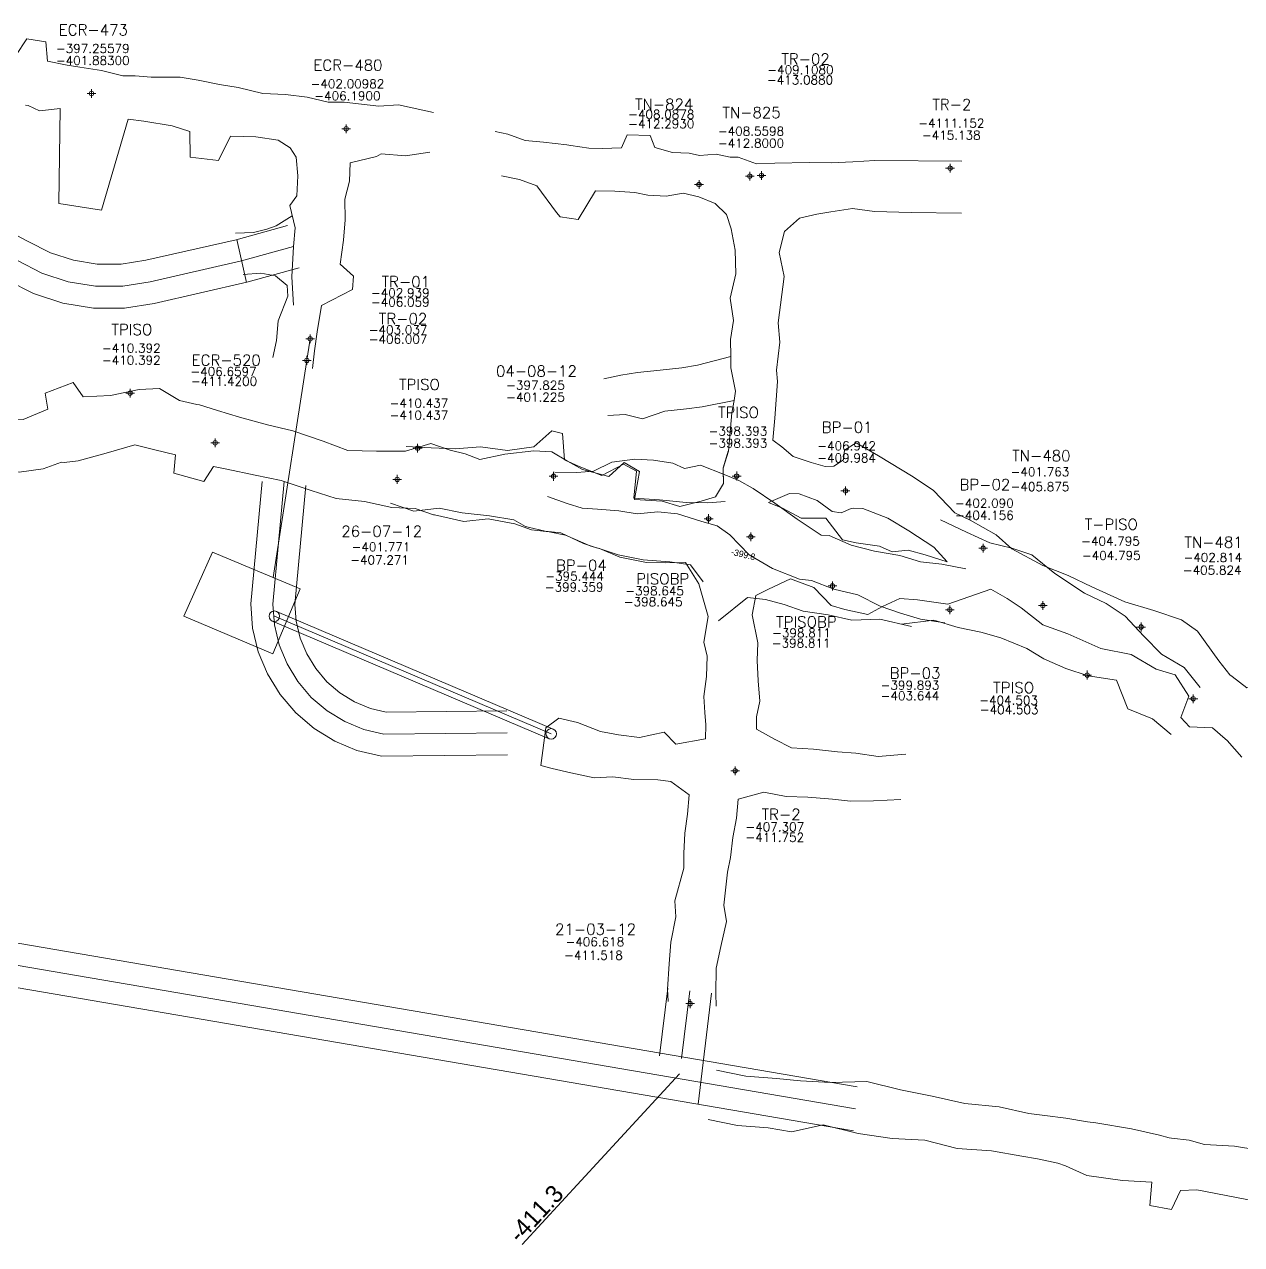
# Model space of a CAD drawing. Extents: x -47776 to 11079, y 0 to 10209.
# Drawn here: x 10224.3 to 10363, y 9943.3 to 10082.2 of the extents above; entities that cross this region are included whole.
import ezdxf
from ezdxf.enums import TextEntityAlignment as Align

# ---------------------------------------------------------------- set-up
doc = ezdxf.new("R2010")
doc.units = 0
doc.header["$MEASUREMENT"] = 0
doc.header["$PDMODE"] = 34
doc.header["$PDSIZE"] = 0.5
for name, color, linetype in [('abajo', 7, 'Continuous'), ('arriba', 7, 'Continuous'), ('BY-PASS-480-FIC', 7, 'Continuous'), ('BY-PASS-480-SCR', 7, 'Continuous'), ('CF-480-7855-EW-SCR', 226, 'Continuous'), ('CF-480-8346-W-SCR', 167, 'Continuous'), ('F-480-8194-W-SCR', 5, 'Continuous'), ('F-480-8290-W-SCR-', 146, 'Continuous'), ('MARGEN', 7, 'Continuous')]:
    doc.layers.add(name, color=color, linetype=linetype)
doc.styles.add('ROMAND', font='ROMAND.SHX')
doc.styles.add('ROMANS', font='ROMANS.SHX', dxfattribs={"width": 2.5})

# ---------------------------------------------------------------- blocks, each defined once
blk = doc.blocks.new('F2')
at = {"lineweight": 0}
blk.add_point((0, 0), dxfattribs=at)
at = {"lineweight": 0, "style": 'ROMAND'}
for tag, height, p in [('NOMBRE', 1.25, (0.2, 6.62)), ('CIELO', 1, (0.14, 4.62)), ('PISO', 1, (0.14, 3.25))]:
    blk.add_attdef(tag, text='', height=height, dxfattribs=at).set_placement(p, align=Align.CENTER)
at = {"lineweight": 0, "style": 'ROMANS', "flags": 1}
for tag, p in [('MINA', (-0.07, -3.26)), ('LOCALIZACION', (-0.07, -4.93)), ('ESTRUCTURA', (-0.07, -6.62)), ('NIVEL', (-0.07, -8.29)), ('OBRA', (-0.07, -10.12)), ('FECHA', (-0.07, -11.79)), ('ATRAS', (-0.07, -13.48)), ('TOPOGRAFO', (2.67, -15.3))]:
    blk.add_attdef(tag, text='', height=1.25, dxfattribs=at).set_placement(p, align=Align.CENTER)

msp = doc.modelspace()

# ---------------------------------------------------------------- linework, layer by layer
at = {"color": 3, "linetype": 'Continuous', "lineweight": 0, "flags": 128}
for points in [[(10254.3, 10059.34), (10248.46, 10057.72), (10238.18, 10055.38), (10235.36, 10054.94), (10232.62, 10054.94), (10229.91, 10055.38), (10227.3, 10056.23), (10224.69, 10057.57), (10221.68, 10059.15), (10218.28, 10060.96), (10210.02, 10065.82)], [(10255.64, 10054.52), (10249.68, 10052.88), (10239.12, 10050.46), (10235.74, 10049.94), (10232.22, 10049.94), (10228.73, 10050.5), (10225.36, 10051.61), (10222.39, 10053.13), (10219.34, 10054.73), (10215.84, 10056.6), (10207.49, 10061.51)], [(10251.42, 10030.2), (10250.11, 10016.24), (10250.32, 10013.48), (10250.97, 10010.81), (10252.02, 10008.27), (10253.45, 10005.93), (10255.24, 10003.84), (10257.33, 10002.06), (10259.67, 10000.62), (10262.21, 9999.57), (10264.99, 9998.9), (10279.35, 9999.08)], [(10256.39, 10029.73), (10255.13, 10016.2), (10255.28, 10014.27), (10255.74, 10012.36), (10256.49, 10010.55), (10257.51, 10008.88), (10258.78, 10007.39), (10260.27, 10006.11), (10261.94, 10005.09), (10263.76, 10004.34), (10265.55, 10003.91), (10279.29, 10004.08)], [(10253.03, 10015.4), (10284.56, 10002)], [(10252.57, 10014.3), (10284.09, 10000.9)], [(10319.19, 9961.25), (10028.41, 10011.02)], [(10318.75, 9956.25), (10027.57, 10006.1)], [(10297.62, 9972.5), (10296.68, 9964.78)], [(10302.58, 9971.91), (10301.05, 9959.28)]]:
    msp.add_lwpolyline(points, dxfattribs=at)
at = {"color": 1, "linetype": 'Continuous', "lineweight": 0, "flags": 128}
for points, elevation in [([(10254.97, 10056.93), (10249.07, 10055.3), (10238.65, 10052.92), (10235.55, 10052.44), (10232.42, 10052.44), (10229.32, 10052.94), (10226.33, 10053.92), (10223.54, 10055.35), (10220.51, 10056.94), (10218.49, 10058.02)], -396.56), ([(10253.92, 10030.18), (10252.62, 10016.22), (10252.8, 10013.87), (10253.35, 10011.58), (10254.25, 10009.41), (10255.48, 10007.4), (10257.01, 10005.61), (10258.8, 10004.08), (10260.81, 10002.85), (10262.98, 10001.95), (10265.27, 10001.4), (10279.32, 10001.58)], -406.33), ([(10252.8, 10014.85), (10284.33, 10001.45)], -344.66), ([(10318.97, 9958.75), (10027.99, 10008.56)], -407.6)]:
    msp.add_lwpolyline(points, dxfattribs=dict(at, elevation=elevation))
at = {"color": 3, "linetype": 'Continuous', "lineweight": 0, "elevation": -406.5, "flags": 128}
msp.add_lwpolyline([(10249.63, 10052.86), (10248.51, 10057.74)], dxfattribs=at)
at = {"color": 6, "linetype": 'Continuous', "lineweight": 0, "flags": 128}
for points, elevation in [([(10256.88, 10046.43), (10252.67, 10019.24)], -402.94), ([(10303.94, 10029.96), (10303.04, 10028.45)], -404.65), ([(10303.94, 10029.96), (10303.05, 10028.45)], -412.49), ([(10242.49, 10014.87), (10252.61, 10010.58), (10255.73, 10017.95), (10245.77, 10022.15), (10242.49, 10014.87)], -340.66), ([(10283.73, 10002.13), (10283.16, 9997.86)], -407.27)]:
    msp.add_lwpolyline(points, dxfattribs=dict(at, elevation=elevation))
at = {"color": 1, "linetype": 'Continuous', "lineweight": 0, "flags": 128}
msp.add_lwpolyline([(10300.1, 9972.2), (10299.16, 9964.48)], dxfattribs=at)
at = {"color": 4, "linetype": 'Continuous', "lineweight": 0, "flags": 128}
msp.add_lwpolyline([(10298.95, 9962.75), (10281.03, 9943.3)], dxfattribs=at)
at = {"color": 6, "linetype": 'Continuous', "lineweight": 0}
for centre in [(10252.8, 10014.85, -344.66), (10284.33, 10001.45, -344.66)]:
    msp.add_circle(centre, 0.6, dxfattribs=at)
at = {"layer": 'abajo', "color": 6, "linetype": 'Continuous', "lineweight": 0}
for points in [[(10328.66, 10025.84, -407.38), (10331.64, 10024.41, -406.86), (10334.27, 10023.22, -406.48), (10336.8, 10022.59, -406.33), (10339.08, 10021.85, -406.2), (10341.68, 10019.71, -406)], [(10358.24, 10006.72, -406.11), (10358.24, 10006.73, -406.11), (10356.43, 10009.02, -405.98), (10353.82, 10010.52, -405.95), (10351.81, 10012.59, -405.82), (10349.68, 10014.85, -405.79), (10347.52, 10016.3, -405.86), (10345.07, 10017.47, -405.93), (10341.68, 10019.71, -406)], [(10303.39, 10014.34, -412.15), (10306.67, 10016.98, -411.95), (10308.73, 10016.74, -411.6), (10310.85, 10016.19, -411.03), (10313.04, 10015.43, -410.45), (10315.87, 10014.99, -409.56), (10318.58, 10014.38, -408.89), (10321.77, 10014.5, -408.16), (10325.35, 10013.68, -407.44)], [(10324.23, 10013.93, -407.38), (10327.9, 10014.38, -406.86), (10330.68, 10013.56, -406.48), (10333.24, 10013.03, -406.33), (10335.55, 10012.39, -406.2), (10338.5, 10011.18, -406)], [(10354.93, 10001.37, -406.11), (10354.92, 10001.37, -406.11), (10352.79, 10003.16, -405.98), (10349.98, 10004.31, -405.95), (10348.71, 10007.57, -405.82), (10345.47, 10008.05, -405.79), (10342.94, 10008.9, -405.86), (10340.44, 10009.98, -405.93), (10338.5, 10011.18, -406)]]:
    msp.add_polyline3d(points, dxfattribs=at)
at = {"layer": 'arriba', "color": 6, "linetype": 'Continuous', "lineweight": 0}
for points in [[(10328.66, 10025.84, -402.98), (10331.64, 10024.41, -402.06), (10334.27, 10023.22, -401.48), (10336.8, 10022.59, -400.93), (10339.08, 10021.85, -401.1), (10341.68, 10019.71, -401.2)], [(10358.24, 10006.72, -402.81), (10358.24, 10006.73, -402.81), (10356.43, 10009.02, -402.68), (10353.82, 10010.52, -402.55), (10351.81, 10012.59, -402.72), (10349.68, 10014.85, -402.29), (10347.52, 10016.3, -401.06), (10345.07, 10017.47, -401.43), (10341.68, 10019.71, -401.2)], [(10303.39, 10014.34, -407.05), (10306.67, 10016.98, -407.75), (10308.73, 10016.74, -407.4), (10310.85, 10016.19, -407.13), (10313.04, 10015.43, -406.05), (10315.87, 10014.99, -405.26), (10318.58, 10014.38, -405.39), (10321.77, 10014.5, -404.46), (10325.35, 10013.68, -403.14)], [(10324.23, 10013.93, -402.98), (10327.9, 10014.38, -402.06), (10330.68, 10013.56, -401.48), (10333.24, 10013.03, -400.93), (10335.55, 10012.39, -401.1), (10338.5, 10011.18, -401.2)], [(10354.93, 10001.37, -402.81), (10354.92, 10001.37, -402.81), (10352.79, 10003.16, -402.68), (10349.98, 10004.31, -402.55), (10348.71, 10007.57, -402.72), (10345.47, 10008.05, -402.29), (10342.94, 10008.9, -401.06), (10340.44, 10009.98, -401.43), (10338.5, 10011.18, -401.2)]]:
    msp.add_polyline3d(points, dxfattribs=at)
at = {"layer": 'BY-PASS-480-SCR', "color": 0, "linetype": 'Continuous', "lineweight": 0}
for points in [[(10284.75, 10031.26, -397.82), (10287.24, 10031.23, -397.19), (10289.15, 10031.37, -397.12), (10291.24, 10032.4, -397.06), (10293.85, 10032.75, -396.73), (10295.99, 10032.62, -396.23), (10298.18, 10032.26, -396.01)], [(10284.75, 10031.26, -401.22), (10287.24, 10031.23, -401.29), (10289.15, 10031.37, -401.12), (10291.24, 10032.4, -400.96), (10293.85, 10032.75, -400.83), (10295.99, 10032.62, -400.93), (10298.18, 10032.26, -400.51)], [(10298.18, 10032.26, -396.01), (10298.18, 10032.26, -396.01), (10299.5, 10031.68, -395.97), (10301.33, 10032.03, -396.15), (10304.02, 10030.97, -395.31), (10305.69, 10030.29, -395.16)], [(10298.18, 10032.26, -400.51), (10298.18, 10032.26, -400.51), (10299.5, 10031.68, -400.47), (10301.33, 10032.03, -400.15), (10304.02, 10030.97, -399.71), (10305.69, 10030.29, -399.36)], [(10305.69, 10030.29, -399.36), (10307.31, 10029.41, -399.45), (10309.8, 10027.73, -399.59), (10312.34, 10025.91, -399.94), (10315.09, 10024.09, -400.41)], [(10305.69, 10030.29, -395.16), (10307.31, 10029.41, -395.25), (10309.8, 10027.73, -395.09), (10312.34, 10025.91, -394.94), (10315.09, 10024.09, -396.21)], [(10283.89, 10028.49, -397.82), (10286.15, 10027.69, -397.19), (10287.86, 10027.17, -397.12), (10289.6, 10027.05, -397.06), (10292.03, 10026.83, -396.73), (10294.11, 10026.5, -396.23), (10296.47, 10026.72, -396.01)], [(10283.89, 10028.49, -401.22), (10286.15, 10027.69, -401.29), (10287.86, 10027.17, -401.12), (10289.6, 10027.05, -400.96), (10292.03, 10026.83, -400.83), (10294.11, 10026.5, -400.93), (10296.47, 10026.72, -400.51)], [(10296.47, 10026.72, -396.01), (10296.47, 10026.72, -396.01), (10296.47, 10026.72, -396.01), (10298.71, 10026.52, -396.15), (10301.49, 10025.64, -395.31), (10303.24, 10025.14, -395.16)], [(10296.47, 10026.72, -400.51), (10296.47, 10026.72, -400.51), (10296.47, 10026.72, -400.51), (10298.71, 10026.52, -400.15), (10301.49, 10025.64, -399.71), (10303.24, 10025.14, -399.36)], [(10303.24, 10025.14, -399.36), (10304.68, 10024.13, -399.45), (10306.86, 10021.82, -399.59), (10309.53, 10020.27, -399.94), (10312.6, 10019.08, -400.41)], [(10303.24, 10025.14, -395.16), (10304.68, 10024.13, -395.25), (10306.86, 10021.82, -395.09), (10309.53, 10020.27, -394.94), (10312.6, 10019.08, -396.21)], [(10315.09, 10024.09, -396.21), (10315.97, 10024.04, -396.14), (10318.49, 10022.95, -396.68), (10321.16, 10022.24, -397.13), (10324.03, 10021.76, -397.29), (10326.39, 10021.06, -398.08), (10328.8, 10020.77, -398.34), (10331.54, 10020.24, -399.49)], [(10315.09, 10024.09, -400.41), (10315.97, 10024.04, -400.24), (10318.49, 10022.95, -400.88), (10321.16, 10022.24, -401.43), (10324.03, 10021.76, -402.09), (10326.39, 10021.06, -402.58), (10328.8, 10020.77, -403.04), (10331.54, 10020.24, -403.49)], [(10312.6, 10019.08, -396.21), (10313.98, 10018.92, -396.14), (10316.53, 10017.92, -396.68), (10319.24, 10017.3, -397.13), (10321.78, 10015.99, -397.29), (10324.1, 10015.19, -398.08), (10326.37, 10014.52, -398.34), (10329.15, 10014.09, -399.49)], [(10312.6, 10019.08, -400.41), (10313.98, 10018.92, -400.24), (10316.53, 10017.92, -400.88), (10319.24, 10017.3, -401.43), (10321.78, 10015.99, -402.09), (10324.1, 10015.19, -402.58), (10326.37, 10014.52, -403.04), (10329.15, 10014.09, -403.49)]]:
    msp.add_polyline3d(points, dxfattribs=at)
at = {"layer": 'CF-480-7855-EW-SCR', "color": 5, "linetype": 'Continuous', "lineweight": 0}
for points in [[(10301.89, 10000.87, -406.99), (10301.92, 10002.48, -407.18), (10301.84, 10003.89, -407.17), (10301.7, 10005.71, -407.15), (10302, 10007.99, -407.14), (10302.1, 10010.29, -407.12), (10301.72, 10011.88, -407.35)], [(10301.89, 10000.87, -411.59), (10301.89, 10000.87, -411.59), (10301.92, 10002.48, -411.68), (10301.84, 10003.89, -411.67), (10301.7, 10005.71, -411.55), (10302, 10007.99, -411.64), (10302.1, 10010.29, -411.62), (10301.72, 10011.88, -411.95)], [(10309.74, 10000.83, -406.99), (10307.7, 10001.98, -407.18), (10307.72, 10003.38, -407.17), (10308.08, 10005.16, -407.15), (10307.88, 10007.48, -407.14), (10307.78, 10009.8, -407.12), (10307.85, 10011.8, -407.3)], [(10309.73, 10000.84, -411.59), (10309.74, 10000.84, -411.59), (10307.7, 10001.98, -411.68), (10307.72, 10003.38, -411.67), (10308.08, 10005.16, -411.55), (10307.88, 10007.48, -411.64), (10307.78, 10009.8, -411.62), (10307.85, 10011.8, -411.6)], [(10283.73, 10002.13, -407.27), (10285.19, 10003.24, -407.2), (10287.34, 10002.76, -407.36), (10289.93, 10001.71, -407.82), (10291.99, 10001.33, -408.07), (10294.37, 10001.02, -407.73), (10297.18, 10001.65, -407.59), (10298.51, 10000.27, -407.72), (10301.89, 10000.87, -406.99)], [(10283.73, 10002.13, -411.67), (10285.19, 10003.24, -411.7), (10287.34, 10002.76, -411.86), (10289.93, 10001.71, -412.22), (10291.99, 10001.33, -411.87), (10294.37, 10001.02, -411.73), (10297.18, 10001.65, -411.59), (10298.51, 10000.27, -411.62), (10301.89, 10000.87, -411.59)], [(10324.71, 9999.14, -409.97), (10321.58, 9998.88, -409.5), (10319.03, 9999.27, -408.69), (10316.94, 9999.4, -408.14), (10314.18, 9999.71, -408.21), (10311.7, 9999.88, -408.11), (10309.74, 10000.83, -406.99), (10309.73, 10000.84, -406.99)], [(10324.71, 9999.14, -414.47), (10321.58, 9998.88, -414), (10319.03, 9999.27, -413.79), (10316.94, 9999.4, -413.14), (10314.18, 9999.71, -412.71), (10311.7, 9999.88, -412.31), (10309.74, 10000.84, -411.59), (10309.73, 10000.84, -411.59)], [(10283.16, 9997.86, -407.27), (10284.43, 9997.49, -407.2), (10286.58, 9997.01, -407.36), (10289.23, 9996.45, -407.82), (10291.36, 9996.57, -408.07), (10293.74, 9996.26, -407.73), (10296.46, 9996.2, -407.59), (10297.94, 9996.01, -407.72), (10300.03, 9994.51, -406.94)], [(10283.16, 9997.86, -411.67), (10284.43, 9997.49, -411.7), (10286.58, 9997.01, -411.86), (10289.23, 9996.45, -412.22), (10291.36, 9996.57, -411.87), (10293.74, 9996.26, -411.73), (10296.46, 9996.2, -411.59), (10297.94, 9996.01, -411.62), (10300.03, 9994.51, -411.54)], [(10299.44, 9986.15, -406.73), (10299.45, 9987.84, -407.19), (10299.55, 9990.14, -407.17), (10299.84, 9992.32, -407.15), (10300.03, 9994.51, -406.94)], [(10299.44, 9986.15, -411.43), (10299.45, 9987.84, -411.59), (10299.55, 9990.14, -411.67), (10299.84, 9992.32, -411.65), (10300.03, 9994.51, -411.54)], [(10324.13, 9993.97, -409.97), (10321.02, 9993.81, -409.5), (10318.42, 9993.8, -408.69), (10316.35, 9994.03, -408.14), (10313.57, 9994.24, -408.21), (10311.08, 9994.32, -408.11), (10308.54, 9994.8, -407.9), (10305.61, 9994.03, -406.94)], [(10324.13, 9993.97, -414.47), (10321.02, 9993.81, -414), (10318.42, 9993.8, -413.79), (10316.35, 9994.03, -413.14), (10313.57, 9994.24, -412.71), (10311.08, 9994.32, -412.31), (10308.54, 9994.8, -412.6), (10305.61, 9994.03, -411.54)], [(10304.42, 9985.7, -406.73), (10304.73, 9987.38, -407.19), (10305.03, 9989.66, -407.17), (10305.42, 9991.84, -407.15), (10305.61, 9994.03, -406.94)], [(10304.42, 9985.7, -411.43), (10304.73, 9987.38, -411.59), (10305.03, 9989.66, -411.67), (10305.42, 9991.84, -411.65), (10305.61, 9994.03, -411.54)], [(10297.66, 9970.96, -406.62), (10297.58, 9972.37, -406.66), (10297.75, 9975.27, -407.03), (10297.97, 9977.75, -406.8), (10298.53, 9980.61, -407.08), (10298.4, 9982.43, -406.63), (10299.44, 9986.15, -406.73)], [(10297.66, 9970.96, -411.52), (10297.58, 9972.37, -411.56), (10297.75, 9975.27, -411.63), (10297.97, 9977.75, -411.6), (10298.53, 9980.61, -411.38), (10298.4, 9982.43, -411.53), (10299.44, 9986.15, -411.43)], [(10303.13, 9970.46, -406.62), (10303.06, 9971.87, -406.66), (10303.12, 9974.78, -407.03), (10303.65, 9977.24, -406.8), (10304.31, 9980.09, -407.08), (10303.98, 9981.93, -406.63), (10304.42, 9985.7, -406.73)], [(10303.13, 9970.46, -411.52), (10303.06, 9971.87, -411.56), (10303.12, 9974.78, -411.63), (10303.65, 9977.24, -411.6), (10304.31, 9980.09, -411.38), (10303.98, 9981.93, -411.53), (10304.42, 9985.7, -411.43)], [(10303.17, 9963.16, -407.44), (10306.5, 9962.49, -407.74), (10310, 9962.2, -407.74), (10312.7, 9961.94, -407.44), (10316.12, 9961.77, -408.04), (10320.29, 9961.87, -407.54), (10324.09, 9960.91, -406.54), (10327.72, 9960.19, -406.64), (10331.43, 9959.36, -406.94), (10335.33, 9959, -406.64), (10338.74, 9958.21, -407.54), (10340.53, 9958.01, -407.24), (10342.92, 9957.7, -407.34), (10345.39, 9957.26, -407.53)], [(10303.17, 9963.16, -411.54), (10306.5, 9962.49, -411.54), (10310, 9962.2, -411.74), (10312.7, 9961.94, -411.64), (10316.12, 9961.77, -411.54), (10320.29, 9961.87, -411.64), (10324.09, 9960.91, -411.64), (10327.72, 9960.19, -411.64), (10331.43, 9959.36, -411.64), (10335.33, 9959, -411.64), (10338.74, 9958.21, -411.64), (10340.53, 9958.01, -411.64), (10342.92, 9957.7, -411.64), (10345.39, 9957.26, -411.81)], [(10302.21, 9957.54, -407.44), (10305.54, 9956.87, -407.74), (10309.05, 9956.58, -407.74), (10311.71, 9956.13, -407.44), (10315.29, 9956.94, -408.04), (10319.29, 9955.95, -407.54), (10323.15, 9955.39, -406.54), (10326.86, 9955.17, -406.64), (10330.56, 9954.23, -406.94), (10334.47, 9953.97, -406.64), (10337.92, 9953.38, -407.54), (10339.69, 9953.08, -407.24), (10342.04, 9952.58, -407.34), (10342.89, 9952.28, -407.57)], [(10302.21, 9957.54, -411.54), (10305.54, 9956.87, -411.54), (10309.05, 9956.58, -411.74), (10311.71, 9956.13, -411.64), (10315.29, 9956.94, -411.54), (10319.29, 9955.95, -411.64), (10323.15, 9955.39, -411.64), (10326.86, 9955.17, -411.64), (10330.56, 9954.23, -411.64), (10334.47, 9953.97, -411.64), (10337.92, 9953.38, -411.64), (10339.69, 9953.08, -411.64), (10342.04, 9952.58, -411.64), (10342.89, 9952.28, -411.67)], [(10345.39, 9957.26, -411.81), (10346.36, 9957.17, -411.9), (10350.4, 9956.49, -411.83), (10353.62, 9955.74, -411.87), (10354.69, 9955.46, -411.88), (10354.98, 9955.41, -411.88), (10356.97, 9955.18, -411.9), (10358.71, 9954.68, -411.91), (10362.13, 9954.51, -411.84), (10364.69, 9954.08, -411.97)], [(10345.39, 9957.26, -407.53), (10346.36, 9957.17, -407.5), (10350.4, 9956.49, -407.43), (10353.62, 9955.74, -407.77), (10354.69, 9955.46, -407.78), (10354.98, 9955.41, -407.78), (10356.97, 9955.18, -407.9), (10358.71, 9954.68, -407.91), (10362.13, 9954.51, -407.94), (10364.69, 9954.08, -407.97)], [(10342.89, 9952.28, -411.67), (10345.34, 9951.16, -411.9), (10349.4, 9950.58, -411.83), (10352.72, 9950.42, -411.87), (10352.5, 9947.76, -411.88), (10354.97, 9947.29, -411.88), (10356, 9949.46, -411.9), (10357.85, 9949.55, -411.91), (10361.18, 9948.89, -411.84), (10363.75, 9948.4, -411.98)], [(10342.89, 9952.28, -407.57), (10345.34, 9951.16, -407.5), (10349.4, 9950.58, -407.43), (10352.72, 9950.42, -407.77), (10352.5, 9947.76, -407.78), (10354.97, 9947.29, -407.78), (10356, 9949.46, -407.9), (10357.85, 9949.55, -407.91), (10361.18, 9948.89, -407.94), (10363.75, 9948.4, -407.78)]]:
    msp.add_polyline3d(points, dxfattribs=at)
at = {"layer": 'CF-480-8346-W-SCR', "color": 167, "linetype": 'Continuous', "lineweight": 0, "flags": 128}
for points, elevation in [([(10270.94, 10072.21), (10266.93, 10073.08), (10264.68, 10072.92), (10260.75, 10073.39), (10258.94, 10073.38), (10256.53, 10073.97), (10254.07, 10074.27), (10251.49, 10074.38), (10248.69, 10075.04), (10246.54, 10075.39), (10244.11, 10075.88), (10242.06, 10076.22), (10238.76, 10076.24), (10236.93, 10076.38), (10235.53, 10076.4), (10233.11, 10076.98), (10230.66, 10077.36), (10229.19, 10077.59), (10226.95, 10078.04), (10226.77, 10080.27), (10224.61, 10080.59), (10223.34, 10078.7)], -402.78), ([(10224.47, 10073.06), (10224.76, 10073.02), (10226.07, 10072.41), (10228.42, 10072.65), (10228.24, 10061.85), (10233.13, 10061.08), (10236.16, 10071.44), (10237.94, 10071.21), (10241.16, 10070.69), (10243.17, 10070.06), (10243.21, 10067.12), (10246.43, 10066.73), (10247.79, 10069.51), (10250.69, 10069.45), (10253.22, 10069.04), (10254.59, 10068.2), (10255.29, 10067.13), (10255.47, 10065), (10255.37, 10062.73), (10254.57, 10061.6), (10255.16, 10059.07), (10254.97, 10056.93), (10254.78, 10053.5), (10254.98, 10050.25)], -396.56), ([(10260.3, 10054.92), (10260.3, 10054.92), (10260.3, 10054.92), (10260.69, 10057.67), (10260.87, 10060), (10260.82, 10062.34), (10261.34, 10064.39), (10261.45, 10066.49), (10264.44, 10067.19), (10264.97, 10067.51), (10267.72, 10067.29), (10270.49, 10067.7)], -402.22)]:
    msp.add_lwpolyline(points, dxfattribs=dict(at, elevation=elevation))
at = {"layer": 'CF-480-8346-W-SCR', "color": 167, "linetype": 'Continuous', "lineweight": 0}
for points in [[(10248.39, 10058.47, -401.5), (10250.41, 10058.53, -401.76), (10251.96, 10058.92, -402.12), (10253.01, 10059.31, -402.5), (10254.84, 10060.43, -402.5)], [(10248.39, 10058.47, -406.2), (10250.41, 10058.53, -406.26), (10251.96, 10058.92, -406.22), (10253.01, 10059.31, -406.1), (10254.84, 10060.43, -406.1)], [(10249.24, 10053.75, -401.5), (10251.25, 10053.91, -401.76), (10252.93, 10053.6, -402.12), (10254.24, 10052.52, -402.5), (10254.24, 10052.52, -402.5)], [(10249.24, 10053.75, -406.2), (10251.25, 10053.91, -406.26), (10252.93, 10053.6, -406.22), (10254.24, 10052.52, -406.1), (10254.24, 10052.52, -406.1)], [(10257.14, 10043.04, -401.69), (10257.38, 10045.05, -402.05), (10257.67, 10047.25, -402.3), (10258.18, 10050.22, -402.54), (10261.69, 10052.05, -402.48), (10261.8, 10053.58, -402.05), (10260.3, 10054.92, -401.93)], [(10257.14, 10043.04, -406.49), (10257.38, 10045.05, -406.45), (10257.67, 10047.25, -406.4), (10258.18, 10050.22, -406.24), (10261.69, 10052.05, -406.28), (10261.8, 10053.58, -406.25), (10260.3, 10054.92, -406.23)], [(10252.61, 10044.29, -406.49), (10253.04, 10046.24, -406.45), (10253.24, 10048.47, -406.4), (10254.32, 10051.28, -406.24), (10254.24, 10052.52, -406.1)], [(10252.61, 10044.29, -401.69), (10253.04, 10046.24, -402.05), (10253.24, 10048.47, -402.3), (10254.32, 10051.28, -402.54), (10254.24, 10052.52, -402.5)]]:
    msp.add_polyline3d(points, dxfattribs=at)
at = {"layer": 'F-480-8194-W-SCR', "linetype": 'Continuous', "lineweight": 0, "flags": 128}
for points, elevation in [([(10331.1, 10066.68), (10321.18, 10066.75), (10318.69, 10066.57), (10316.2, 10066.49), (10313.71, 10066.51), (10309.79, 10066.42), (10307.69, 10066.37), (10305.61, 10067.11), (10304.71, 10067.13), (10303.12, 10067.46), (10301.22, 10067.3), (10300.03, 10067.56), (10298.15, 10067.64), (10296.14, 10068.24), (10295.58, 10069.59), (10292.99, 10069.66), (10292.32, 10068.2), (10290.12, 10068.12), (10288.62, 10068.14), (10286.58, 10068.45), (10286.09, 10068.52), (10283.44, 10068.82), (10281.38, 10069.02), (10279.38, 10069.73), (10277.93, 10070.05)], -410.39), ([(10278.67, 10064.98), (10280.71, 10064.57), (10282.7, 10063.87), (10284.93, 10060.81), (10285.36, 10060.34), (10287.41, 10060.03), (10289.39, 10063.28), (10291.59, 10063.25), (10293.86, 10063.11), (10295.33, 10062.8), (10297.41, 10062.69), (10299.35, 10063.01), (10301.13, 10062.6), (10303.01, 10061.86), (10304.3, 10060.6), (10304.82, 10058.97), (10305.29, 10056.54), (10305.35, 10053.83), (10304.71, 10051.06), (10305.07, 10048.54), (10304.76, 10046.35), (10304.78, 10044.43), (10304.79, 10043.15), (10305.31, 10040.46), (10305.15, 10039.43), (10304.91, 10037.99), (10304.5, 10033.65), (10303.93, 10031.72), (10303.94, 10029.96)], -404.65), ([(10309.58, 10034.89), (10309.78, 10037.4), (10310.09, 10041.59), (10309.98, 10042.88), (10310.35, 10046.06), (10310.17, 10048.27), (10310.84, 10053.55), (10310.29, 10056.28), (10310.91, 10058.65), (10312.59, 10060.16), (10314.56, 10060.62), (10316.16, 10060.89), (10318.65, 10061.27), (10321.13, 10060.95), (10325.31, 10060.82), (10331.06, 10060.74)], -407.7), ([(10304.78, 10044.43), (10301, 10043.45), (10299.22, 10043.15), (10296.73, 10042.88), (10294.15, 10042.6), (10292.27, 10042.29), (10290.31, 10041.87)], -408.54), ([(10305.15, 10039.43), (10301.52, 10038.68), (10299.73, 10038.48), (10297.25, 10038.21), (10294.73, 10037.33), (10292.77, 10037.82), (10290.77, 10037.7)], -404.65), ([(10321.62, 10033.12), (10319.06, 10034.6)], -406.67), ([(10321.62, 10033.12), (10319.06, 10034.6)], -411.37)]:
    msp.add_lwpolyline(points, dxfattribs=dict(at, elevation=elevation))
at = {"layer": 'F-480-8194-W-SCR', "linetype": 'Continuous', "lineweight": 0}
for points in [[(10309.58, 10034.89, -407.37), (10310.6, 10034.15, -407.36), (10311.89, 10033.04, -407.52), (10313.92, 10032.35, -407.65), (10315.51, 10031.9, -407.79), (10316.51, 10031.95, -407.25), (10317.62, 10032.64, -407.21), (10317.74, 10033.77, -407.2), (10319.06, 10034.6, -406.67)], [(10309.58, 10034.89, -411.37), (10310.6, 10034.15, -411.36), (10311.89, 10033.04, -411.52), (10313.92, 10032.35, -411.35), (10315.51, 10031.9, -411.39), (10316.51, 10031.95, -411.45), (10317.62, 10032.64, -411.31), (10317.74, 10033.77, -411.3), (10319.06, 10034.6, -411.37)], [(10303.94, 10029.96, -412.49), (10303.94, 10029.96, -412.49), (10303.91, 10031.43, -412.39), (10303.91, 10031.73, -412.39), (10304.49, 10033.63, -412.5), (10304.49, 10033.63, -412.5)], [(10321.62, 10033.12, -406.67), (10325.54, 10030.72, -406.12), (10327.87, 10029.17, -406.25), (10330.3, 10026.62, -407.49)], [(10321.62, 10033.12, -411.37), (10325.54, 10030.72, -411.12), (10327.87, 10029.17, -411.25), (10330.3, 10026.62, -411.29)], [(10309.06, 10027.79, -407.89), (10311.45, 10028.82, -407.36), (10312.57, 10028.79, -407.52), (10314.61, 10028.01, -407.65), (10316.33, 10026.76, -407.79), (10317.36, 10026.62, -407.25), (10318.5, 10027.11, -407.21), (10318.8, 10027.15, -407.2), (10319.81, 10027.11, -407.86)], [(10309.06, 10027.79, -412.39), (10311.45, 10028.82, -411.36), (10312.57, 10028.79, -411.52), (10314.61, 10028.01, -411.35), (10316.33, 10026.76, -411.39), (10317.36, 10026.62, -411.45), (10318.5, 10027.11, -411.31), (10318.8, 10027.15, -411.3), (10319.81, 10027.11, -411.46)], [(10310.66, 10027.17, -411.85), (10309.06, 10027.79, -412.39)], [(10310.66, 10027.17, -406.9), (10309.06, 10027.79, -407.89)], [(10329.41, 10021.06, -406.9), (10326.91, 10021.83, -407.03), (10324.99, 10022.36, -406.72), (10323.14, 10022.18, -406.99), (10321.73, 10022.83, -406.94), (10319.07, 10023.19, -406.89), (10317.51, 10023.56, -406.94), (10315.62, 10026.01, -406.76), (10312.78, 10026, -407.03), (10310.66, 10027.17, -406.9)], [(10329.41, 10021.06, -411.2), (10326.91, 10021.83, -411.13), (10324.99, 10022.36, -411.12), (10323.14, 10022.18, -411.19), (10321.73, 10022.83, -411.24), (10319.07, 10023.19, -411.39), (10317.51, 10023.56, -411.64), (10315.62, 10026.01, -411.66), (10312.78, 10026, -411.93), (10310.66, 10027.17, -411.85)], [(10319.81, 10027.11, -407.86), (10322.66, 10026.03, -406.12), (10325.04, 10024.56, -406.25), (10327.89, 10022.7, -407.49)], [(10319.81, 10027.11, -411.46), (10322.66, 10026.03, -411.12), (10325.04, 10024.56, -411.25), (10327.89, 10022.7, -411.29)], [(10330.3, 10026.62, -407.49), (10330.3, 10026.62, -407.49), (10332.04, 10025.78, -406.9), (10335.01, 10024.12, -407.02)], [(10330.3, 10026.62, -411.29), (10330.3, 10026.62, -411.29), (10332.04, 10025.78, -411.2), (10335.01, 10024.12, -411.42)], [(10335.01, 10024.12, -407.02), (10336.79, 10022.54, -406.78), (10336.79, 10022.54, -406.78), (10340.3, 10020.63, -406.59), (10340.3, 10020.63, -406.59), (10343.2, 10019.48, -407.19), (10345.91, 10018.2, -407.4), (10349.65, 10016.5, -407.6), (10352.95, 10015.49, -407.71), (10356.11, 10014.43, -407.61), (10357.94, 10013.16, -407.52)], [(10335.01, 10024.12, -411.42), (10336.79, 10022.54, -410.78), (10336.79, 10022.54, -410.78), (10340.3, 10020.63, -411.49), (10340.3, 10020.63, -411.49), (10343.2, 10019.48, -411.49), (10345.91, 10018.2, -411.5), (10349.65, 10016.5, -411.8), (10352.95, 10015.49, -411.81), (10356.11, 10014.43, -411.51), (10357.94, 10013.16, -411.62)], [(10327.89, 10022.7, -407.49), (10327.89, 10022.7, -407.49), (10329.41, 10021.06, -406.9)], [(10327.89, 10022.7, -411.29), (10327.89, 10022.7, -411.29), (10329.41, 10021.06, -411.2)], [(10301.72, 10011.88, -407.35), (10302.2, 10014.81, -407.5), (10301.15, 10018.55, -407.63), (10301.15, 10018.55, -407.63)], [(10301.72, 10011.88, -411.95), (10302.2, 10014.81, -411.8), (10301.15, 10018.55, -412.23), (10301.15, 10018.55, -412.23)], [(10309.06, 10017.91, -406.9), (10307.65, 10017.19, -408.36)], [(10309.06, 10017.91, -411.85), (10307.65, 10017.19, -411.96)], [(10329.48, 10016.21, -406.8), (10326.03, 10016.7, -407.03), (10324.03, 10016.85, -406.72), (10322.06, 10015.97, -406.99), (10320.39, 10015.04, -406.94), (10317.76, 10015.6, -406.89), (10316.22, 10016.07, -406.94), (10314.25, 10018.13, -406.76), (10311.59, 10019.1, -407.03), (10309.06, 10017.91, -406.9)], [(10329.48, 10016.21, -411), (10326.03, 10016.7, -411.13), (10324.03, 10016.85, -411.12), (10322.06, 10015.97, -411.19), (10320.39, 10015.04, -411.24), (10317.76, 10015.6, -411.39), (10316.22, 10016.07, -411.64), (10314.25, 10018.13, -411.66), (10311.59, 10019.1, -411.93), (10309.06, 10017.91, -411.85)], [(10329.48, 10016.21, -406.8), (10334.41, 10017.91, -406.78), (10335.97, 10017, -406.59), (10336.24, 10016.87, -406.59), (10337.84, 10015.82, -406.59), (10340.32, 10013.87, -407.19), (10343.17, 10012.86, -407.4), (10346.91, 10011.17, -407.6), (10350.39, 10010.5, -407.71), (10353.24, 10008.82, -407.61), (10355.38, 10008.17, -407.52)], [(10329.48, 10016.21, -411), (10334.41, 10017.91, -410.78), (10335.97, 10017, -411.49), (10336.24, 10016.87, -411.49), (10337.84, 10015.82, -411.49), (10340.32, 10013.87, -411.49), (10343.17, 10012.86, -411.5), (10346.91, 10011.17, -411.8), (10350.39, 10010.5, -411.81), (10353.24, 10008.82, -411.51), (10355.38, 10008.17, -411.62)], [(10307.85, 10011.8, -407.3), (10307.2, 10015.02, -407.5), (10307.65, 10017.19, -408.36), (10307.65, 10017.19, -408.36)], [(10307.85, 10011.8, -411.6), (10307.2, 10015.02, -411.8), (10307.65, 10017.19, -411.96), (10307.65, 10017.19, -411.96)], [(10357.94, 10013.16, -407.52), (10360.37, 10009.77, -407.46), (10361.63, 10008.17, -407.36), (10361.86, 10007.97, -407.36), (10363.53, 10006.69, -407.56), (10366.72, 10007.51, -407.36), (10368.09, 10005.44, -407.36), (10366.68, 10002.59, -408.28)], [(10357.94, 10013.16, -411.62), (10360.37, 10009.77, -411.46), (10361.63, 10008.17, -411.46), (10361.86, 10007.97, -411.46), (10363.53, 10006.69, -411.46), (10366.72, 10007.51, -411.46), (10368.09, 10005.44, -411.46), (10366.68, 10002.59, -411.68)], [(10355.38, 10008.17, -407.52), (10356.93, 10005.74, -407.46), (10356.05, 10003.3, -407.36), (10357, 10002.27, -407.36), (10359.63, 10002.12, -407.56), (10361.08, 10000.89, -407.36), (10361.31, 10000.69, -407.36), (10362.96, 9998.81, -408.28)], [(10355.38, 10008.17, -411.62), (10356.93, 10005.74, -411.46), (10356.05, 10003.3, -411.46), (10357, 10002.27, -411.46), (10359.63, 10002.12, -411.46), (10361.08, 10000.89, -411.46), (10361.31, 10000.69, -411.46), (10362.96, 9998.81, -411.68)]]:
    msp.add_polyline3d(points, dxfattribs=at)
at = {"layer": 'F-480-8290-W-SCR-', "color": 146, "linetype": 'Continuous', "lineweight": 0}
for points in [[(10219.85, 10038.35, -404.9), (10220.99, 10037.17, -406.34), (10224.2, 10037.23, -407.18), (10227, 10038.42, -407.12), (10226.7, 10040.25, -407.25), (10229.88, 10041.48, -407.25), (10231.01, 10039.83, -407.07), (10234.13, 10039.99, -406.82), (10237.39, 10040.65, -406.26), (10239.71, 10040.78, -406.4), (10242.01, 10039.4, -406.23), (10243.98, 10038.96, -406.46), (10244.28, 10038.93, -406.46), (10246.34, 10038.28, -406.49)], [(10219.85, 10038.35, -410.6), (10220.99, 10037.17, -410.94), (10224.2, 10037.23, -411.08), (10227, 10038.42, -411.12), (10226.7, 10040.25, -411.15), (10229.88, 10041.48, -411.15), (10231.01, 10039.83, -411.17), (10234.13, 10039.99, -411.12), (10237.39, 10040.65, -411.16), (10239.71, 10040.78, -411.2), (10242.01, 10039.4, -411.23), (10243.98, 10038.96, -411.26), (10244.28, 10038.93, -411.26), (10246.34, 10038.28, -411.29)], [(10246.34, 10038.28, -406.49), (10246.34, 10038.28, -406.49), (10248.82, 10037.52, -406.68), (10252.01, 10036.64, -407.03), (10254.92, 10035.94, -406.58), (10258.35, 10034.8, -406.94), (10261.17, 10033.71, -406.39), (10264.45, 10033.63, -406.24), (10267.74, 10033.66, -406.59), (10270.62, 10034.51, -407.24), (10272.71, 10033.79, -407.17), (10272.81, 10033.77, -407.18), (10272.81, 10033.77, -407.18)], [(10246.34, 10038.28, -411.29), (10246.34, 10038.28, -411.29), (10248.82, 10037.52, -411.08), (10252.01, 10036.64, -411.23), (10254.92, 10035.94, -411.38), (10258.35, 10034.8, -411.54), (10261.17, 10033.71, -411.69), (10264.45, 10033.63, -411.64), (10267.74, 10033.66, -411.59), (10270.62, 10034.51, -411.64), (10272.71, 10033.79, -411.57), (10272.81, 10033.77, -411.58), (10272.81, 10033.77, -411.58)], [(10219.5, 10031.66, -404.9), (10220.6, 10031.98, -406.34), (10223.75, 10031.25, -407.18), (10226.49, 10031.64, -407.12), (10228.55, 10032.39, -407.25), (10228.85, 10032.37, -407.25), (10230.47, 10032.55, -407.07), (10233.64, 10033.41, -406.82), (10236.92, 10034.37, -406.26), (10239.19, 10033.8, -406.4), (10241.55, 10033.22, -406.23), (10241.34, 10031.15, -406.46), (10244.77, 10030.2, -406.46), (10245.86, 10031.9, -406.49)], [(10219.5, 10031.66, -410.6), (10220.6, 10031.98, -410.94), (10223.75, 10031.25, -411.08), (10226.49, 10031.64, -411.12), (10228.55, 10032.39, -411.15), (10228.85, 10032.37, -411.15), (10230.47, 10032.55, -411.17), (10233.64, 10033.41, -411.12), (10236.92, 10034.37, -411.16), (10239.19, 10033.8, -411.2), (10241.55, 10033.22, -411.23), (10241.34, 10031.15, -411.26), (10244.77, 10030.2, -411.26), (10245.86, 10031.9, -411.29)], [(10272.81, 10033.77, -407.18), (10272.81, 10033.77, -407.18), (10274.52, 10033.34, -407.35), (10276.21, 10032.69, -406.85), (10279.05, 10033.3, -407.05), (10282.36, 10033.69, -407.05), (10284.39, 10033.58, -406.35), (10286.18, 10032.49, -406.75), (10287.89, 10031.54, -406.95), (10290.89, 10030.76, -406.55), (10292.62, 10032.35, -406.75), (10294.4, 10031.34, -406.75), (10293.83, 10028.14, -407.15), (10296.98, 10027.95, -407.45), (10298.99, 10027.33, -407.35), (10301.42, 10027.94, -407.45), (10303.04, 10028.45, -404.99)], [(10272.81, 10033.77, -411.58), (10272.81, 10033.77, -411.58), (10274.52, 10033.34, -412.05), (10276.21, 10032.69, -412.05), (10279.05, 10033.3, -412.05), (10282.36, 10033.69, -412.05), (10284.39, 10033.58, -412.05), (10286.18, 10032.49, -412.05), (10287.89, 10031.54, -412.05), (10290.89, 10030.76, -412.05), (10292.62, 10032.35, -412.05), (10294.4, 10031.34, -412.05), (10293.83, 10028.14, -412.15), (10296.98, 10027.95, -412.15), (10298.99, 10027.33, -412.05), (10301.42, 10027.94, -412.05), (10303.05, 10028.45, -412.83)], [(10245.86, 10031.9, -406.49), (10245.86, 10031.9, -406.49), (10247.39, 10031.59, -406.68), (10250.62, 10030.91, -407.03), (10253.56, 10030.3, -406.58), (10256.99, 10029.16, -406.94), (10259.85, 10028.26, -406.39), (10263.06, 10027.9, -406.24), (10266.19, 10027.24, -406.59), (10268.84, 10027.12, -407.24), (10270.93, 10026.41, -407.17), (10271.02, 10026.38, -407.18), (10271.02, 10026.38, -407.18)], [(10245.86, 10031.9, -411.29), (10245.86, 10031.9, -411.29), (10247.39, 10031.59, -411.08), (10250.62, 10030.91, -411.23), (10253.56, 10030.3, -411.38), (10256.99, 10029.16, -411.54), (10259.85, 10028.26, -411.69), (10263.06, 10027.9, -411.64), (10266.19, 10027.24, -411.59), (10268.84, 10027.12, -411.64), (10270.93, 10026.41, -411.57), (10271.02, 10026.38, -411.58), (10271.02, 10026.38, -411.58)], [(10271.02, 10026.38, -407.18), (10271.02, 10026.38, -407.18), (10271.02, 10026.38, -407.18), (10274.39, 10025.63, -406.85), (10277.15, 10025.94, -407.05), (10280.2, 10025.36, -407.05), (10282.09, 10024.67, -406.35), (10284.1, 10024.46, -406.75), (10285.97, 10024.08, -406.95), (10288.84, 10022.82, -406.55), (10289.52, 10022.65, -406.75), (10289.81, 10022.57, -406.75), (10292.13, 10021.56, -407.15), (10295.18, 10020.98, -407.45), (10297.34, 10020.94, -407.35), (10299.62, 10020.97, -407.45), (10301.15, 10018.55, -407.63)], [(10271.02, 10026.38, -411.58), (10271.02, 10026.38, -411.58), (10271.02, 10026.38, -411.58), (10274.39, 10025.63, -412.05), (10277.15, 10025.94, -412.05), (10280.2, 10025.36, -412.05), (10282.09, 10024.67, -412.05), (10284.1, 10024.46, -412.05), (10285.97, 10024.08, -412.05), (10288.84, 10022.82, -412.05), (10289.52, 10022.65, -412.05), (10289.81, 10022.57, -412.05), (10292.13, 10021.56, -412.15), (10295.18, 10020.98, -412.15), (10297.34, 10020.94, -412.05), (10299.62, 10020.97, -412.05), (10301.15, 10018.55, -412.23)]]:
    msp.add_polyline3d(points, dxfattribs=at)
at = {"layer": 'F-480-8290-W-SCR-', "color": 4, "linetype": 'Continuous', "lineweight": 0}
for points in [[(10267.82, 10034.19, -401.77), (10270.67, 10034.03, -401.87), (10273.41, 10033.9, -401.95), (10276.27, 10034.15, -403.24), (10279.35, 10033.72, -404.37), (10282.35, 10034.13, -405.16), (10284.4, 10035.96, -404.22), (10285.63, 10035.65, -404.25), (10285.86, 10032.65, -404.77), (10287.51, 10031.89, -405.16), (10290.11, 10030.86, -405.95), (10292.56, 10032.18, -406.42), (10294.05, 10031.35, -406.45), (10293.74, 10028.3, -406.8), (10296.68, 10028.11, -406.9), (10299.69, 10027.8, -407.42), (10302.15, 10027.75, -407.87), (10304.15, 10027.92, -407.98)], [(10267.82, 10034.19, -407.27), (10270.67, 10034.03, -407.67), (10273.41, 10033.9, -408.25), (10276.27, 10034.15, -408.84), (10279.35, 10033.72, -409.27), (10282.35, 10034.13, -409.86), (10284.4, 10035.96, -409.72), (10285.63, 10035.65, -409.75), (10285.86, 10032.65, -409.97), (10287.51, 10031.89, -410.16), (10290.11, 10030.86, -410.55), (10292.56, 10032.18, -410.82), (10294.05, 10031.35, -410.85), (10293.74, 10028.3, -411), (10296.68, 10028.11, -411.5), (10299.69, 10027.8, -411.82), (10302.15, 10027.75, -411.97), (10304.15, 10027.92, -411.88)], [(10266.04, 10027.73, -401.77), (10268.68, 10026.8, -401.87), (10271.56, 10027.15, -401.95), (10274.2, 10026.63, -403.24), (10277.3, 10026.29, -404.37), (10280.07, 10025.84, -405.16), (10281.4, 10025.06, -404.22), (10281.69, 10024.98, -404.25), (10283.63, 10024.55, -404.77), (10285.43, 10024.36, -405.16), (10287.99, 10023.14, -405.95), (10289.49, 10022.62, -406.42), (10289.78, 10022.55, -406.45), (10291.96, 10021.84, -406.8), (10294.79, 10021.27, -406.9), (10297.83, 10021.06, -407.42), (10300.21, 10020.71, -407.87), (10301.63, 10018.76, -407.98)], [(10266.04, 10027.73, -407.27), (10268.68, 10026.8, -407.67), (10271.56, 10027.15, -408.25), (10274.2, 10026.63, -408.84), (10277.3, 10026.29, -409.27), (10280.07, 10025.84, -409.86), (10281.4, 10025.06, -409.72), (10281.69, 10024.98, -409.75), (10283.63, 10024.55, -409.97), (10285.43, 10024.36, -410.16), (10287.99, 10023.14, -410.55), (10289.49, 10022.62, -410.82), (10289.78, 10022.55, -410.85), (10291.96, 10021.84, -411), (10294.79, 10021.27, -411.5), (10297.83, 10021.06, -411.82), (10300.21, 10020.71, -411.97), (10301.63, 10018.76, -411.88)]]:
    msp.add_polyline3d(points, dxfattribs=at)

# ---------------------------------------------------------------- block references
at = {"color": 6, "linetype": 'Continuous', "lineweight": 0}
for p, values in [((10231.98, 10074.37, -397.26), {'NOMBRE': 'ECR-473', 'CIELO': '-397.25579', 'PISO': '-401.88300'}), ((10260.98, 10070.35, -402.01), {'NOMBRE': 'ECR-480', 'CIELO': '-402.00982', 'PISO': '-406.1900'}), ((10329.75, 10065.87, -411.15), {'NOMBRE': 'TR-2', 'CIELO': '-4111.152', 'PISO': '-415.138'}), ((10306.94, 10064.96, -408.56), {'NOMBRE': 'TN-825', 'CIELO': '-408.5598', 'PISO': '-412.8000'}), ((10236.37, 10040.25, -410.39), {'NOMBRE': 'TPISO', 'CIELO': '-410.392', 'PISO': '-410.392'}), ((10269.12, 10033.99, -410.44), {'NOMBRE': 'TPISO', 'CIELO': '-410.437', 'PISO': '-410.437'}), ((10305.45, 10030.81, -398.39), {'NOMBRE': 'TPISO', 'CIELO': '-398.393', 'PISO': '-398.393'})]:
    msp.add_blockref('F2', p, dxfattribs=at).add_auto_attribs(values)
ref = msp.add_blockref('F2', (10308.27, 10065.04, -409.11), dxfattribs=at)
ref.add_attrib('NOMBRE', 'TR-02', dxfattribs={"lineweight": 0, "height": 1.25, "style": 'ROMAND'}).set_placement((10313.29, 10077.67, -409.11), align=Align.CENTER)
ref.add_attrib('CIELO', '-409.1080', dxfattribs={"lineweight": 0, "height": 1, "style": 'ROMAND'}).set_placement((10312.71, 10076.57, -409.11), align=Align.CENTER)
ref.add_attrib('PISO', '-413.0880', dxfattribs={"lineweight": 0, "height": 1, "style": 'ROMAND'}).set_placement((10312.66, 10075.41, -409.11), align=Align.CENTER)
ref = msp.add_blockref('F2', (10301.16, 10064, -408.09), dxfattribs=at)
ref.add_attrib('NOMBRE', 'TN-824', dxfattribs={"lineweight": 0, "height": 1.25, "style": 'ROMAND'}).set_placement((10297.19, 10072.5, -408.09), align=Align.CENTER)
ref.add_attrib('CIELO', '-408.0878', dxfattribs={"lineweight": 0, "height": 1, "style": 'ROMAND'}).set_placement((10296.86, 10071.5, -408.09), align=Align.CENTER)
ref.add_attrib('PISO', '-412.2930', dxfattribs={"lineweight": 0, "height": 1, "style": 'ROMAND'}).set_placement((10296.86, 10070.42, -408.09), align=Align.CENTER)
ref = msp.add_blockref('F2', (10256.88, 10046.43, -402.94), dxfattribs=at)
ref.add_attrib('NOMBRE', 'TR-01', dxfattribs={"lineweight": 0, "height": 1.25, "style": 'ROMAND'}).set_placement((10267.77, 10052.31, -402.94), align=Align.CENTER)
ref.add_attrib('CIELO', '-402.939', dxfattribs={"lineweight": 0, "height": 1, "style": 'ROMAND'}).set_placement((10267.14, 10051.17, -402.94), align=Align.CENTER)
ref.add_attrib('PISO', '-406.059', dxfattribs={"lineweight": 0, "height": 1, "style": 'ROMAND'}).set_placement((10267.14, 10050.11, -402.94), align=Align.CENTER)
ref = msp.add_blockref('F2', (10256.5, 10043.98, -403.04), dxfattribs=at)
ref.add_attrib('NOMBRE', 'TR-02', dxfattribs={"lineweight": 0, "height": 1.25, "style": 'ROMAND'}).set_placement((10267.46, 10048.09, -403.04), align=Align.CENTER)
ref.add_attrib('CIELO', '-403.037', dxfattribs={"lineweight": 0, "height": 1, "style": 'ROMAND'}).set_placement((10266.89, 10046.96, -403.04), align=Align.CENTER)
ref.add_attrib('PISO', '-406.007', dxfattribs={"lineweight": 0, "height": 1, "style": 'ROMAND'}).set_placement((10266.89, 10045.89, -403.04), align=Align.CENTER)
ref = msp.add_blockref('F2', (10246.06, 10034.59, -406.66), dxfattribs=at)
ref.add_attrib('NOMBRE', 'ECR-520', dxfattribs={"lineweight": 0, "height": 1.25, "style": 'ROMAND'}).set_placement((10247.32, 10043.38, -406.66), align=Align.CENTER)
ref.add_attrib('CIELO', '-406.6597', dxfattribs={"lineweight": 0, "height": 1, "style": 'ROMAND'}).set_placement((10247.01, 10042.21, -406.66), align=Align.CENTER)
ref.add_attrib('PISO', '-411.4200', dxfattribs={"lineweight": 0, "height": 1, "style": 'ROMAND'}).set_placement((10247.07, 10041.1, -406.66), align=Align.CENTER)
ref = msp.add_blockref('F2', (10284.6, 10030.78, -397.82), dxfattribs=at)
ref.add_attrib('NOMBRE', '04-08-12', dxfattribs={"lineweight": 0, "height": 1.25, "style": 'ROMAND'}).set_placement((10282.65, 10042.13, -397.82), align=Align.CENTER)
ref.add_attrib('CIELO', '-397.825', dxfattribs={"lineweight": 0, "height": 1, "style": 'ROMAND'}).set_placement((10282.54, 10040.65, -397.82), align=Align.CENTER)
ref.add_attrib('PISO', '-401.225', dxfattribs={"lineweight": 0, "height": 1, "style": 'ROMAND'}).set_placement((10282.54, 10039.29, -397.82), align=Align.CENTER)
ref = msp.add_blockref('F2', (10266.79, 10030.43, -401.77), dxfattribs=at)
ref.add_attrib('NOMBRE', '26-07-12', dxfattribs={"lineweight": 0, "height": 1.25, "style": 'ROMAND'}).set_placement((10265.03, 10023.89, -401.77), align=Align.CENTER)
ref.add_attrib('CIELO', '-401.771', dxfattribs={"lineweight": 0, "height": 1, "style": 'ROMAND'}).set_placement((10264.94, 10022.24, -401.77), align=Align.CENTER)
ref.add_attrib('PISO', '-407.271', dxfattribs={"lineweight": 0, "height": 1, "style": 'ROMAND'}).set_placement((10264.78, 10020.75, -401.77), align=Align.CENTER)
ref = msp.add_blockref('F2', (10316.36, 10018.29, -398.81), dxfattribs=at)
ref.add_attrib('NOMBRE', 'TPISOBP', dxfattribs={"lineweight": 0, "height": 1.25, "style": 'ROMAND'}).set_placement((10313.39, 10013.57, -398.81), align=Align.CENTER)
ref.add_attrib('CIELO', '-398.811', dxfattribs={"lineweight": 0, "height": 1, "style": 'ROMAND'}).set_placement((10312.83, 10012.45, -398.81), align=Align.CENTER)
ref.add_attrib('PISO', '-398.811', dxfattribs={"lineweight": 0, "height": 1, "style": 'ROMAND'}).set_placement((10312.79, 10011.29, -398.81), align=Align.CENTER)
ref = msp.add_blockref('F2', (10300.15, 9970.73, -406.62), dxfattribs=at)
ref.add_attrib('NOMBRE', '21-03-12', dxfattribs={"lineweight": 0, "height": 1.25, "style": 'ROMAND'}).set_placement((10289.38, 9978.58, -406.62), align=Align.CENTER)
ref.add_attrib('CIELO', '-406.618', dxfattribs={"lineweight": 0, "height": 1, "style": 'ROMAND'}).set_placement((10289.3, 9977.28, -406.62), align=Align.CENTER)
ref.add_attrib('PISO', '-411.518', dxfattribs={"lineweight": 0, "height": 1, "style": 'ROMAND'}).set_placement((10289.14, 9975.74, -406.62), align=Align.CENTER)
at = {"layer": 'BY-PASS-480-FIC', "color": 6, "linetype": 'Continuous', "lineweight": 0}
for p, values in [((10317.83, 10029.12, -406.94), {'NOMBRE': 'BP-01', 'CIELO': '-406.942', 'PISO': '-409.984'}), ((10333.52, 10022.59, -402.09), {'NOMBRE': 'BP-02', 'CIELO': '-402.090', 'PISO': '-404.156'})]:
    msp.add_blockref('F2', p, dxfattribs=at).add_auto_attribs(values)
ref = msp.add_blockref('F2', (10340.32, 10016.06, -401.76), dxfattribs=at)
ref.add_attrib('NOMBRE', 'TN-480', dxfattribs={"layer": '0', "lineweight": 0, "height": 1.25, "style": 'ROMAND'}).set_placement((10340.15, 10032.49, -401.76), align=Align.CENTER)
ref.add_attrib('CIELO', '-401.763', dxfattribs={"layer": '0', "lineweight": 0, "height": 1, "style": 'ROMAND'}).set_placement((10339.99, 10030.8, -401.76), align=Align.CENTER)
ref.add_attrib('PISO', '-405.875', dxfattribs={"layer": '0', "lineweight": 0, "height": 1, "style": 'ROMAND'}).set_placement((10339.99, 10029.1, -401.76), align=Align.CENTER)
ref = msp.add_blockref('F2', (10302.26, 10025.95, -398.64), dxfattribs=at)
ref.add_attrib('NOMBRE', 'PISOBP', dxfattribs={"layer": '0', "lineweight": 0, "height": 1.25, "style": 'ROMAND'}).set_placement((10297.03, 10018.48, -398.64), align=Align.CENTER)
ref.add_attrib('CIELO', '-398.645', dxfattribs={"layer": '0', "lineweight": 0, "height": 1, "style": 'ROMAND'}).set_placement((10296.1, 10017.23, -398.64), align=Align.CENTER)
ref.add_attrib('PISO', '-398.645', dxfattribs={"layer": '0', "lineweight": 0, "height": 1, "style": 'ROMAND'}).set_placement((10295.94, 10015.99, -398.64), align=Align.CENTER)
ref = msp.add_blockref('F2', (10351.5, 10013.62, -404.79), dxfattribs=at)
ref.add_attrib('NOMBRE', 'T-PISO', dxfattribs={"layer": '0', "lineweight": 0, "height": 1.25, "style": 'ROMAND'}).set_placement((10348.11, 10024.69, -404.79), align=Align.CENTER)
ref.add_attrib('CIELO', '-404.795', dxfattribs={"layer": '0', "lineweight": 0, "height": 1, "style": 'ROMAND'}).set_placement((10348.02, 10022.9, -404.79), align=Align.CENTER)
ref.add_attrib('PISO', '-404.795', dxfattribs={"layer": '0', "lineweight": 0, "height": 1, "style": 'ROMAND'}).set_placement((10348.11, 10021.27, -404.79), align=Align.CENTER)
ref = msp.add_blockref('F2', (10307.05, 10023.88, -395.44), dxfattribs=at)
ref.add_attrib('NOMBRE', 'BP-04', dxfattribs={"layer": '0', "lineweight": 0, "height": 1.25, "style": 'ROMAND'}).set_placement((10287.76, 10020.02, -395.44), align=Align.CENTER)
ref.add_attrib('CIELO', '-395.444', dxfattribs={"layer": '0', "lineweight": 0, "height": 1, "style": 'ROMAND'}).set_placement((10287, 10018.9, -395.44), align=Align.CENTER)
ref.add_attrib('PISO', '-399.359', dxfattribs={"layer": '0', "lineweight": 0, "height": 1, "style": 'ROMAND'}).set_placement((10286.94, 10017.67, -395.44), align=Align.CENTER)
ref = msp.add_blockref('F2', (10357.45, 10005.45, -402.81), dxfattribs=at)
ref.add_attrib('NOMBRE', 'TN-481', dxfattribs={"layer": '0', "lineweight": 0, "height": 1.25, "style": 'ROMAND'}).set_placement((10359.76, 10022.65, -402.81), align=Align.CENTER)
ref.add_attrib('CIELO', '-402.814', dxfattribs={"layer": '0', "lineweight": 0, "height": 1, "style": 'ROMAND'}).set_placement((10359.68, 10021.04, -402.81), align=Align.CENTER)
ref.add_attrib('PISO', '-405.824', dxfattribs={"layer": '0', "lineweight": 0, "height": 1, "style": 'ROMAND'}).set_placement((10359.6, 10019.59, -402.81), align=Align.CENTER)
ref = msp.add_blockref('F2', (10329.73, 10015.58, -399.89), dxfattribs=at)
ref.add_attrib('NOMBRE', 'BP-03', dxfattribs={"layer": '0', "lineweight": 0, "height": 1.25, "style": 'ROMAND'}).set_placement((10325.76, 10007.75, -399.89), align=Align.CENTER)
ref.add_attrib('CIELO', '-399.893', dxfattribs={"layer": '0', "lineweight": 0, "height": 1, "style": 'ROMAND'}).set_placement((10325.19, 10006.49, -399.89), align=Align.CENTER)
ref.add_attrib('PISO', '-403.644', dxfattribs={"layer": '0', "lineweight": 0, "height": 1, "style": 'ROMAND'}).set_placement((10325.19, 10005.29, -399.89), align=Align.CENTER)
ref = msp.add_blockref('F2', (10345.37, 10008.15, -404.5), dxfattribs=at)
ref.add_attrib('NOMBRE', 'TPISO', dxfattribs={"layer": '0', "lineweight": 0, "height": 1.25, "style": 'ROMAND'}).set_placement((10336.99, 10006.09, -404.5), align=Align.CENTER)
ref.add_attrib('CIELO', '-404.503', dxfattribs={"layer": '0', "lineweight": 0, "height": 1, "style": 'ROMAND'}).set_placement((10336.42, 10004.77, -404.5), align=Align.CENTER)
ref.add_attrib('PISO', '-404.503', dxfattribs={"layer": '0', "lineweight": 0, "height": 1, "style": 'ROMAND'}).set_placement((10336.48, 10003.71, -404.5), align=Align.CENTER)
at = {"layer": 'MARGEN', "color": 6, "linetype": 'Continuous', "lineweight": 0}
ref = msp.add_blockref('F2', (10305.27, 9997.25, -407.31), dxfattribs=at)
ref.add_attrib('NOMBRE', 'TR-2', dxfattribs={"layer": '0', "lineweight": 0, "height": 1.25, "style": 'ROMAND'}).set_placement((10310.51, 9991.66, -407.31), align=Align.CENTER)
ref.add_attrib('CIELO', '-407.307', dxfattribs={"layer": '0', "lineweight": 0, "height": 1, "style": 'ROMAND'}).set_placement((10309.79, 9990.35, -407.31), align=Align.CENTER)
ref.add_attrib('PISO', '-411.752', dxfattribs={"layer": '0', "lineweight": 0, "height": 1, "style": 'ROMAND'}).set_placement((10309.79, 9989.17, -407.31), align=Align.CENTER)

# ---------------------------------------------------------------- texts
at = {"color": 4, "linetype": 'Continuous', "lineweight": 0, "insert": (10279.27, 9944.72, 410.71), "char_height": 2, "width": 18.7404, "attachment_point": 1, "rotation": 47.2524}
msp.add_mtext('-411.3', dxfattribs=at)
at = {"layer": 'BY-PASS-480-SCR', "color": 6, "linetype": 'Continuous', "lineweight": 0, "insert": (10304.93, 10022.56), "char_height": 0.735, "width": 6.421, "attachment_point": 1, "rotation": 346.8261}
msp.add_mtext('-399.8', dxfattribs=at)

doc.saveas('drawing.dxf')
